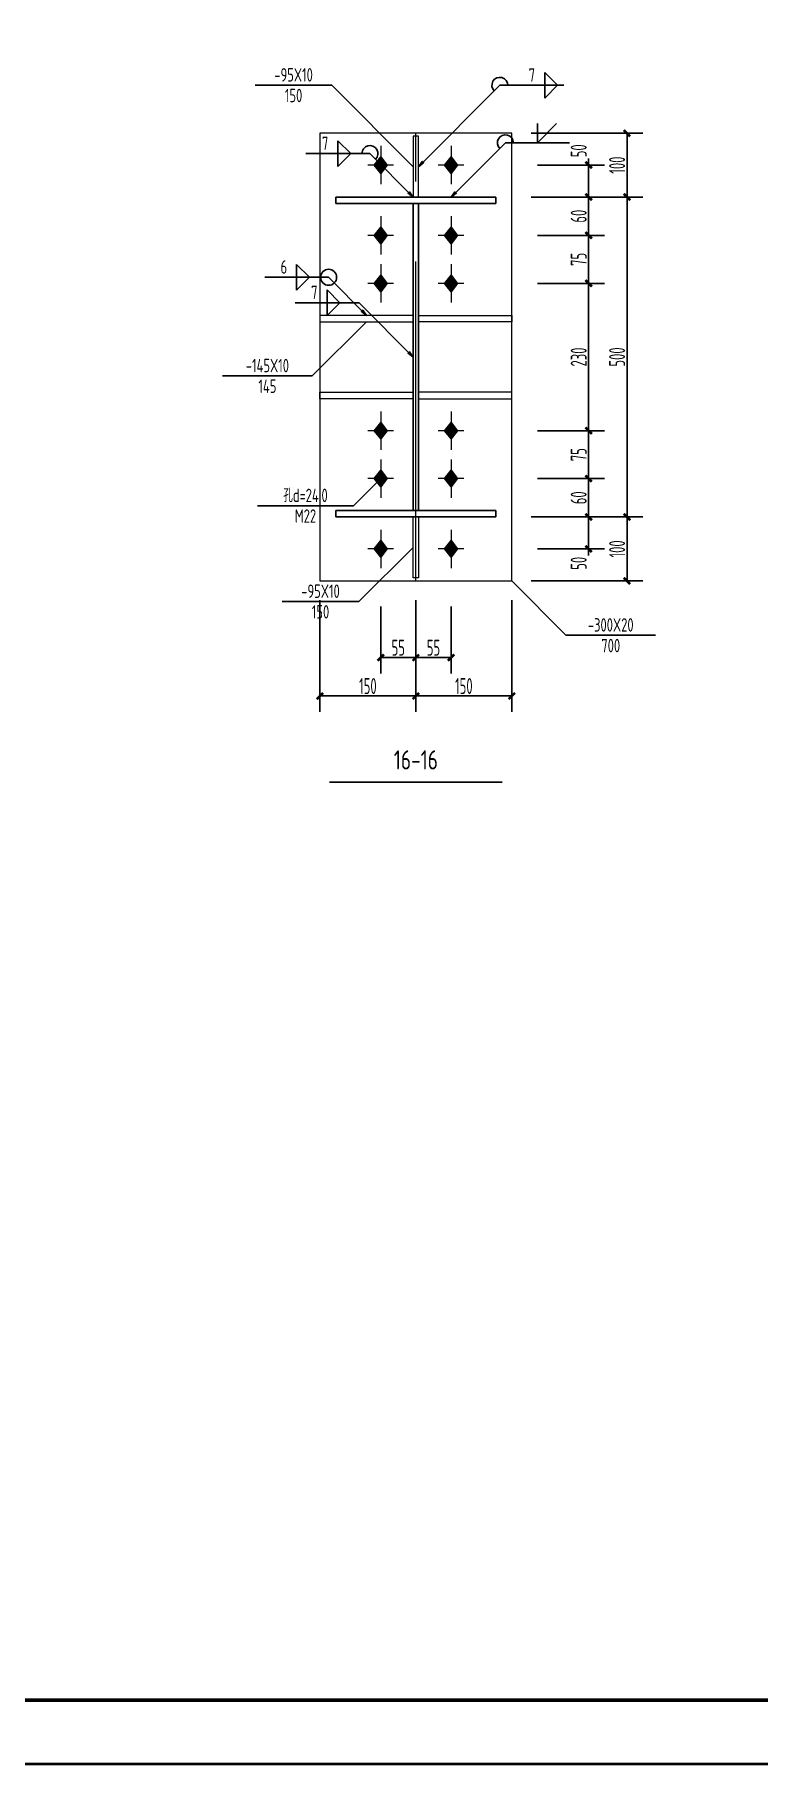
# Model space of a CAD drawing. Extents: x 447413 to 2975780, y -1432727 to 1301644.
# Drawn here: x 2689424 to 2700736, y -1278780 to -1251713 of the extents above; entities that cross this region are included whole.
import ezdxf
from ezdxf.enums import TextEntityAlignment as Align

# ---------------------------------------------------------------- set-up
doc = ezdxf.new("R2010")
doc.units = 0
doc.header["$LTSCALE"] = 1000
doc.header["$MEASUREMENT"] = 0
doc.linetypes.add('线型6', pattern=[8.75, 5, -1.25, 1.25, -1.25])
for name, color, linetype in [('10', 7, 'Continuous'), ('图框', 253, 'Continuous'), ('尺寸标注', 253, 'Continuous'), ('焊缝标注', 253, 'Continuous'), ('螺栓孔标注', 253, 'Continuous'), ('钢板标注', 253, 'Continuous')]:
    doc.layers.add(name, color=color, linetype=linetype)
doc.layers.add('20', color=2, linetype='Continuous', lineweight=18)
doc.styles.add('PkpmHz', font='Pkpmeng', dxfattribs={"width": 0.6, "bigfont": 'hztxt'})
doc.dimstyles.new('Pkpm_1.00', dxfattribs={"dimtxt": 250, "dimasz": 100, "dimexe": 250, "dimexo": 0.0625, "dimgap": 30, "dimtad": 1, "dimdec": 0, "dimrnd": 5, "dimzin": 0, "dimdsep": 46, "dimtxsty": 'PkpmHz', "dimblk1": 'ARCHTICK', "dimblk2": 'ARCHTICK', "dimsah": 1, "dimcen": 0.09, "dimadec": 0, "dimazin": 0, "dimtfac": 1, "dimtdec": 0, "dimtmove": 2, "dimatfit": 1, "dimfxl": 0, "dimtolj": 1, "dimtzin": 0, "dimarcsym": 0})

# ---------------------------------------------------------------- blocks, each defined once
blk = doc.blocks.new('A$C6B0021A6')
at = {"layer": '图框', "color": 2, "const_width": 40, "elevation": -84000}
blk.add_lwpolyline([(20, 84120), (118920, 84120), (118920, 20), (20, 20)], close=True, dxfattribs=at)
at = {"layer": '图框', "color": 153, "const_width": 58, "elevation": -84000}
blk.add_lwpolyline([(111420, 1020), (2520, 1020), (2520, 83120), (111420, 83120)], close=True, dxfattribs=at)
blk = doc.blocks.new('_ArchTick')
at = {"color": 0, "linetype": 'ByBlock', "const_width": 0.4}
blk.add_lwpolyline([(-0.5, -0.5), (0.5, 0.5)], dxfattribs=at)
blk = doc.blocks.new('*D1491')
at = {"layer": 'Defpoints', "color": 0, "linetype": 'Continuous', "transparency": 16777216}
for p in [(2696883, -1253753), (2698083, -1253753), (2696883, -1254253)]:
    blk.add_point(p, dxfattribs=at)
at = {"layer": '尺寸标注', "color": 0, "linetype": 'Continuous', "lineweight": -2, "transparency": 16777216}
for p, q in [((2698083, -1253753), (2698083, -1253653)), ((2697283, -1253753), (2698333, -1253753)), ((2698083, -1254253), (2698083, -1253753)), ((2697283, -1254253), (2698333, -1254253)), ((2698083, -1254253), (2698083, -1254353))]:
    blk.add_line(p, q, dxfattribs=at)
at = {"layer": '尺寸标注', "color": 0, "linetype": 'Continuous', "lineweight": -2, "transparency": 16777216, "xscale": 100, "yscale": 100, "zscale": 100}
for p, rotation in [((2698083, -1253753), 270), ((2698083, -1254253), 90)]:
    blk.add_blockref('_ArchTick', p, dxfattribs=dict(at, rotation=rotation))
at = {"layer": '尺寸标注', "color": 0, "linetype": 'Continuous', "transparency": 16777216, "insert": (2697928, -1253530), "char_height": 250, "attachment_point": 5, "rotation": 90, "style": 'PkpmHz'}
blk.add_mtext('\\A1;50', dxfattribs=at)
blk = doc.blocks.new('*D1492')
at = {"layer": 'Defpoints', "color": 0, "linetype": 'Continuous', "transparency": 16777216}
for p in [(2696883, -1254253), (2698083, -1254253), (2696883, -1254853)]:
    blk.add_point(p, dxfattribs=at)
at = {"layer": '尺寸标注', "color": 0, "linetype": 'Continuous', "lineweight": -2, "transparency": 16777216}
for p, q in [((2697283, -1254253), (2698333, -1254253)), ((2698083, -1254853), (2698083, -1254253)), ((2697283, -1254853), (2698333, -1254853))]:
    blk.add_line(p, q, dxfattribs=at)
at = {"layer": '尺寸标注', "color": 0, "linetype": 'Continuous', "lineweight": -2, "transparency": 16777216, "xscale": 100, "yscale": 100, "zscale": 100}
for p, rotation in [((2698083, -1254253), 90), ((2698083, -1254853), 270)]:
    blk.add_blockref('_ArchTick', p, dxfattribs=dict(at, rotation=rotation))
at = {"layer": '尺寸标注', "color": 0, "linetype": 'Continuous', "transparency": 16777216, "insert": (2697928, -1254553), "char_height": 250, "attachment_point": 5, "rotation": 90, "style": 'PkpmHz'}
blk.add_mtext('\\A1;60', dxfattribs=at)
blk = doc.blocks.new('*D1493')
at = {"layer": 'Defpoints', "color": 0, "linetype": 'Continuous', "transparency": 16777216}
for p in [(2696883, -1254853), (2698083, -1254853), (2696883, -1255603)]:
    blk.add_point(p, dxfattribs=at)
at = {"layer": '尺寸标注', "color": 0, "linetype": 'Continuous', "lineweight": -2, "transparency": 16777216}
for p, q in [((2697283, -1254853), (2698333, -1254853)), ((2698083, -1255603), (2698083, -1254853)), ((2697283, -1255603), (2698333, -1255603))]:
    blk.add_line(p, q, dxfattribs=at)
at = {"layer": '尺寸标注', "color": 0, "linetype": 'Continuous', "lineweight": -2, "transparency": 16777216, "xscale": 100, "yscale": 100, "zscale": 100}
for p, rotation in [((2698083, -1254853), 90), ((2698083, -1255603), 270)]:
    blk.add_blockref('_ArchTick', p, dxfattribs=dict(at, rotation=rotation))
at = {"layer": '尺寸标注', "color": 0, "linetype": 'Continuous', "transparency": 16777216, "insert": (2697928, -1255228), "char_height": 250, "attachment_point": 5, "rotation": 90, "style": 'PkpmHz'}
blk.add_mtext('\\A1;75', dxfattribs=at)
blk = doc.blocks.new('*D1494')
at = {"layer": 'Defpoints', "color": 0, "linetype": 'Continuous', "transparency": 16777216}
for p in [(2696883, -1259257), (2698083, -1259257), (2696883, -1259757)]:
    blk.add_point(p, dxfattribs=at)
at = {"layer": '尺寸标注', "color": 0, "linetype": 'Continuous', "lineweight": -2, "transparency": 16777216}
for p, q in [((2697283, -1259257), (2698333, -1259257)), ((2698083, -1259257), (2698083, -1259157)), ((2698083, -1259757), (2698083, -1259257)), ((2697283, -1259757), (2698333, -1259757)), ((2698083, -1259757), (2698083, -1259857))]:
    blk.add_line(p, q, dxfattribs=at)
at = {"layer": '尺寸标注', "color": 0, "linetype": 'Continuous', "lineweight": -2, "transparency": 16777216, "xscale": 100, "yscale": 100, "zscale": 100}
for p, rotation in [((2698083, -1259257), 270), ((2698083, -1259757), 90)]:
    blk.add_blockref('_ArchTick', p, dxfattribs=dict(at, rotation=rotation))
at = {"layer": '尺寸标注', "color": 0, "linetype": 'Continuous', "transparency": 16777216, "insert": (2697928, -1259981), "char_height": 250, "attachment_point": 5, "rotation": 90, "style": 'PkpmHz'}
blk.add_mtext('\\A1;50', dxfattribs=at)
blk = doc.blocks.new('*D1495')
at = {"layer": 'Defpoints', "color": 0, "linetype": 'Continuous', "transparency": 16777216}
for p in [(2696883, -1258657), (2698083, -1258657), (2696883, -1259257)]:
    blk.add_point(p, dxfattribs=at)
at = {"layer": '尺寸标注', "color": 0, "linetype": 'Continuous', "lineweight": -2, "transparency": 16777216}
for p, q in [((2697283, -1258657), (2698333, -1258657)), ((2698083, -1259257), (2698083, -1258657)), ((2697283, -1259257), (2698333, -1259257))]:
    blk.add_line(p, q, dxfattribs=at)
at = {"layer": '尺寸标注', "color": 0, "linetype": 'Continuous', "lineweight": -2, "transparency": 16777216, "xscale": 100, "yscale": 100, "zscale": 100}
for p, rotation in [((2698083, -1258657), 90), ((2698083, -1259257), 270)]:
    blk.add_blockref('_ArchTick', p, dxfattribs=dict(at, rotation=rotation))
at = {"layer": '尺寸标注', "color": 0, "linetype": 'Continuous', "transparency": 16777216, "insert": (2697928, -1258957), "char_height": 250, "attachment_point": 5, "rotation": 90, "style": 'PkpmHz'}
blk.add_mtext('\\A1;60', dxfattribs=at)
blk = doc.blocks.new('*D1496')
at = {"layer": 'Defpoints', "color": 0, "linetype": 'Continuous', "transparency": 16777216}
for p in [(2696883, -1257907), (2698083, -1257907), (2696883, -1258657)]:
    blk.add_point(p, dxfattribs=at)
at = {"layer": '尺寸标注', "color": 0, "linetype": 'Continuous', "lineweight": -2, "transparency": 16777216}
for p, q in [((2697283, -1257907), (2698333, -1257907)), ((2698083, -1258657), (2698083, -1257907)), ((2697283, -1258657), (2698333, -1258657))]:
    blk.add_line(p, q, dxfattribs=at)
at = {"layer": '尺寸标注', "color": 0, "linetype": 'Continuous', "lineweight": -2, "transparency": 16777216, "xscale": 100, "yscale": 100, "zscale": 100}
for p, rotation in [((2698083, -1257907), 90), ((2698083, -1258657), 270)]:
    blk.add_blockref('_ArchTick', p, dxfattribs=dict(at, rotation=rotation))
at = {"layer": '尺寸标注', "color": 0, "linetype": 'Continuous', "transparency": 16777216, "insert": (2697928, -1258282), "char_height": 250, "attachment_point": 5, "rotation": 90, "style": 'PkpmHz'}
blk.add_mtext('\\A1;75', dxfattribs=at)
blk = doc.blocks.new('*D1497')
at = {"layer": 'Defpoints', "color": 0, "linetype": 'Continuous', "transparency": 16777216}
for p in [(2696883, -1255603), (2698083, -1255603), (2696883, -1257907)]:
    blk.add_point(p, dxfattribs=at)
at = {"layer": '尺寸标注', "color": 0, "linetype": 'Continuous', "lineweight": -2, "transparency": 16777216}
for p, q in [((2697283, -1255603), (2698333, -1255603)), ((2698083, -1257907), (2698083, -1255603)), ((2697283, -1257907), (2698333, -1257907))]:
    blk.add_line(p, q, dxfattribs=at)
at = {"layer": '尺寸标注', "color": 0, "linetype": 'Continuous', "lineweight": -2, "transparency": 16777216, "xscale": 100, "yscale": 100, "zscale": 100}
for p, rotation in [((2698083, -1255603), 90), ((2698083, -1257907), 270)]:
    blk.add_blockref('_ArchTick', p, dxfattribs=dict(at, rotation=rotation))
at = {"layer": '尺寸标注', "color": 0, "linetype": 'Continuous', "transparency": 16777216, "insert": (2697928, -1256755), "char_height": 250, "attachment_point": 5, "rotation": 90, "style": 'PkpmHz'}
blk.add_mtext('\\A1;230', dxfattribs=at)
blk = doc.blocks.new('*D1498')
at = {"layer": 'Defpoints', "color": 0, "linetype": 'Continuous', "transparency": 16777216}
for p in [(2694833, -1260256), (2695383, -1260256), (2695383, -1261456)]:
    blk.add_point(p, dxfattribs=at)
at = {"layer": '尺寸标注', "color": 0, "linetype": 'Continuous', "lineweight": -2, "transparency": 16777216}
for p, q in [((2694833, -1260656), (2694833, -1261706)), ((2695383, -1260656), (2695383, -1261706)), ((2694833, -1261456), (2695383, -1261456))]:
    blk.add_line(p, q, dxfattribs=at)
at = {"layer": '尺寸标注', "color": 0, "linetype": 'Continuous', "lineweight": -2, "transparency": 16777216, "xscale": 100, "yscale": 100, "zscale": 100, "rotation": 180}
blk.add_blockref('_ArchTick', (2694833, -1261456), dxfattribs=at)
at = {"layer": '尺寸标注', "color": 0, "linetype": 'Continuous', "lineweight": -2, "transparency": 16777216, "xscale": 100, "yscale": 100, "zscale": 100}
blk.add_blockref('_ArchTick', (2695383, -1261456), dxfattribs=at)
at = {"layer": '尺寸标注', "color": 0, "linetype": 'Continuous', "transparency": 16777216, "insert": (2695108, -1261301), "char_height": 250, "attachment_point": 5, "style": 'PkpmHz'}
blk.add_mtext('\\A1;55', dxfattribs=at)
blk = doc.blocks.new('*D1499')
at = {"layer": 'Defpoints', "color": 0, "linetype": 'Continuous', "transparency": 16777216}
for p in [(2695383, -1260256), (2695933, -1260256), (2695933, -1261456)]:
    blk.add_point(p, dxfattribs=at)
at = {"layer": '尺寸标注', "color": 0, "linetype": 'Continuous', "lineweight": -2, "transparency": 16777216}
for p, q in [((2695383, -1260656), (2695383, -1261706)), ((2695933, -1260656), (2695933, -1261706)), ((2695383, -1261456), (2695933, -1261456))]:
    blk.add_line(p, q, dxfattribs=at)
at = {"layer": '尺寸标注', "color": 0, "linetype": 'Continuous', "lineweight": -2, "transparency": 16777216, "xscale": 100, "yscale": 100, "zscale": 100, "rotation": 180}
blk.add_blockref('_ArchTick', (2695383, -1261456), dxfattribs=at)
at = {"layer": '尺寸标注', "color": 0, "linetype": 'Continuous', "lineweight": -2, "transparency": 16777216, "xscale": 100, "yscale": 100, "zscale": 100}
blk.add_blockref('_ArchTick', (2695933, -1261456), dxfattribs=at)
at = {"layer": '尺寸标注', "color": 0, "linetype": 'Continuous', "transparency": 16777216, "insert": (2695658, -1261301), "char_height": 250, "attachment_point": 5, "style": 'PkpmHz'}
blk.add_mtext('\\A1;55', dxfattribs=at)
blk = doc.blocks.new('*D1500')
at = {"layer": 'Defpoints', "color": 0, "linetype": 'Continuous', "transparency": 16777216}
for p in [(2693883, -1260256), (2695383, -1260256), (2695383, -1262056)]:
    blk.add_point(p, dxfattribs=at)
at = {"layer": '尺寸标注', "color": 0, "linetype": 'Continuous', "lineweight": -2, "transparency": 16777216}
for p, q in [((2693883, -1260556), (2693883, -1262306)), ((2695383, -1260556), (2695383, -1262306)), ((2693883, -1262056), (2695383, -1262056))]:
    blk.add_line(p, q, dxfattribs=at)
at = {"layer": '尺寸标注', "color": 0, "linetype": 'Continuous', "lineweight": -2, "transparency": 16777216, "xscale": 100, "yscale": 100, "zscale": 100, "rotation": 180}
blk.add_blockref('_ArchTick', (2693883, -1262056), dxfattribs=at)
at = {"layer": '尺寸标注', "color": 0, "linetype": 'Continuous', "lineweight": -2, "transparency": 16777216, "xscale": 100, "yscale": 100, "zscale": 100}
blk.add_blockref('_ArchTick', (2695383, -1262056), dxfattribs=at)
at = {"layer": '尺寸标注', "color": 0, "linetype": 'Continuous', "transparency": 16777216, "insert": (2694633, -1261901), "char_height": 250, "attachment_point": 5, "style": 'PkpmHz'}
blk.add_mtext('\\A1;150', dxfattribs=at)
blk = doc.blocks.new('*D1501')
at = {"layer": 'Defpoints', "color": 0, "linetype": 'Continuous', "transparency": 16777216}
for p in [(2695383, -1260256), (2696883, -1260256), (2696883, -1262056)]:
    blk.add_point(p, dxfattribs=at)
at = {"layer": '尺寸标注', "color": 0, "linetype": 'Continuous', "lineweight": -2, "transparency": 16777216}
for p, q in [((2695383, -1260556), (2695383, -1262306)), ((2696883, -1260556), (2696883, -1262306)), ((2695383, -1262056), (2696883, -1262056))]:
    blk.add_line(p, q, dxfattribs=at)
at = {"layer": '尺寸标注', "color": 0, "linetype": 'Continuous', "lineweight": -2, "transparency": 16777216, "xscale": 100, "yscale": 100, "zscale": 100, "rotation": 180}
blk.add_blockref('_ArchTick', (2695383, -1262056), dxfattribs=at)
at = {"layer": '尺寸标注', "color": 0, "linetype": 'Continuous', "lineweight": -2, "transparency": 16777216, "xscale": 100, "yscale": 100, "zscale": 100}
blk.add_blockref('_ArchTick', (2696883, -1262056), dxfattribs=at)
at = {"layer": '尺寸标注', "color": 0, "linetype": 'Continuous', "transparency": 16777216, "insert": (2696133, -1261901), "char_height": 250, "attachment_point": 5, "style": 'PkpmHz'}
blk.add_mtext('\\A1;150', dxfattribs=at)
blk = doc.blocks.new('*D1502')
at = {"layer": 'Defpoints', "color": 0, "linetype": 'Continuous', "transparency": 16777216}
for p in [(2696883, -1259257), (2698683, -1259257), (2696883, -1260256)]:
    blk.add_point(p, dxfattribs=at)
at = {"layer": '尺寸标注', "color": 0, "linetype": 'Continuous', "lineweight": -2, "transparency": 16777216}
for p, q in [((2697183, -1259257), (2698933, -1259257)), ((2698683, -1260256), (2698683, -1259257)), ((2697183, -1260256), (2698933, -1260256))]:
    blk.add_line(p, q, dxfattribs=at)
at = {"layer": '尺寸标注', "color": 0, "linetype": 'Continuous', "lineweight": -2, "transparency": 16777216, "xscale": 100, "yscale": 100, "zscale": 100}
for p, rotation in [((2698683, -1259257), 90), ((2698683, -1260256), 270)]:
    blk.add_blockref('_ArchTick', p, dxfattribs=dict(at, rotation=rotation))
at = {"layer": '尺寸标注', "color": 0, "linetype": 'Continuous', "transparency": 16777216, "insert": (2698528, -1259756), "char_height": 250, "attachment_point": 5, "rotation": 90, "style": 'PkpmHz'}
blk.add_mtext('\\A1;100', dxfattribs=at)
blk = doc.blocks.new('*D1503')
at = {"layer": 'Defpoints', "color": 0, "linetype": 'Continuous', "transparency": 16777216}
for p in [(2696883, -1254253), (2698683, -1254253), (2696883, -1259257)]:
    blk.add_point(p, dxfattribs=at)
at = {"layer": '尺寸标注', "color": 0, "linetype": 'Continuous', "lineweight": -2, "transparency": 16777216}
for p, q in [((2697183, -1254253), (2698933, -1254253)), ((2698683, -1259257), (2698683, -1254253)), ((2697183, -1259257), (2698933, -1259257))]:
    blk.add_line(p, q, dxfattribs=at)
at = {"layer": '尺寸标注', "color": 0, "linetype": 'Continuous', "lineweight": -2, "transparency": 16777216, "xscale": 100, "yscale": 100, "zscale": 100}
for p, rotation in [((2698683, -1254253), 90), ((2698683, -1259257), 270)]:
    blk.add_blockref('_ArchTick', p, dxfattribs=dict(at, rotation=rotation))
at = {"layer": '尺寸标注', "color": 0, "linetype": 'Continuous', "transparency": 16777216, "insert": (2698528, -1256755), "char_height": 250, "attachment_point": 5, "rotation": 90, "style": 'PkpmHz'}
blk.add_mtext('\\A1;500', dxfattribs=at)
blk = doc.blocks.new('*D1504')
at = {"layer": 'Defpoints', "color": 0, "linetype": 'Continuous', "transparency": 16777216}
for p in [(2696883, -1253255), (2698683, -1253255), (2696883, -1254253)]:
    blk.add_point(p, dxfattribs=at)
at = {"layer": '尺寸标注', "color": 0, "linetype": 'Continuous', "lineweight": -2, "transparency": 16777216}
for p, q in [((2697183, -1253255), (2698933, -1253255)), ((2698683, -1254253), (2698683, -1253255)), ((2697183, -1254253), (2698933, -1254253))]:
    blk.add_line(p, q, dxfattribs=at)
at = {"layer": '尺寸标注', "color": 0, "linetype": 'Continuous', "lineweight": -2, "transparency": 16777216, "xscale": 100, "yscale": 100, "zscale": 100}
for p, rotation in [((2698683, -1253255), 90), ((2698683, -1254253), 270)]:
    blk.add_blockref('_ArchTick', p, dxfattribs=dict(at, rotation=rotation))
at = {"layer": '尺寸标注', "color": 0, "linetype": 'Continuous', "transparency": 16777216, "insert": (2698528, -1253754), "char_height": 250, "attachment_point": 5, "rotation": 90, "style": 'PkpmHz'}
blk.add_mtext('\\A1;100', dxfattribs=at)

msp = doc.modelspace()

# ---------------------------------------------------------------- hatches: boundary and pattern name
at = {"layer": '10'}
for points in [[(2694832.9, -1253623.3), (2694732.9, -1253753.3), (2694832.9, -1253883.3), (2694932.9, -1253753.3)], [(2695932.9, -1253623.3), (2695832.9, -1253753.3), (2695932.9, -1253883.3), (2696032.9, -1253753.3)], [(2694832.9, -1254723.3), (2694732.9, -1254853.3), (2694832.9, -1254983.3), (2694932.9, -1254853.3)], [(2695932.9, -1254723.3), (2695832.9, -1254853.3), (2695932.9, -1254983.3), (2696032.9, -1254853.3)], [(2694832.9, -1255473.3), (2694732.9, -1255603.3), (2694832.9, -1255733.3), (2694932.9, -1255603.3)], [(2695932.9, -1255473.3), (2695832.9, -1255603.3), (2695932.9, -1255733.3), (2696032.9, -1255603.3)], [(2694832.9, -1257777), (2694732.9, -1257907), (2694832.9, -1258037), (2694932.9, -1257907)], [(2695932.9, -1257777), (2695832.9, -1257907), (2695932.9, -1258037), (2696032.9, -1257907)], [(2694832.9, -1258527), (2694732.9, -1258657), (2694832.9, -1258787), (2694932.9, -1258657)], [(2695932.9, -1258527), (2695832.9, -1258657), (2695932.9, -1258787), (2696032.9, -1258657)], [(2694832.9, -1259627), (2694732.9, -1259757), (2694832.9, -1259887), (2694932.9, -1259757)], [(2695932.9, -1259627), (2695832.9, -1259757), (2695932.9, -1259887), (2696032.9, -1259757)]]:
    msp.add_hatch(color=1, dxfattribs=at).paths.add_polyline_path(points)
at = {"layer": '焊缝标注'}
for points in [[(2695422.9, -1253778.3), (2695504.2, -1253718.2), (2695483, -1253697)], [(2695342.9, -1254253.3), (2695282.9, -1254171.9), (2695261.6, -1254193.1)], [(2695932.9, -1254253.3), (2696014.2, -1254193.2), (2695993, -1254172)], [(2694612.9, -1256103.3), (2694552.9, -1256021.9), (2694531.6, -1256043.1)], [(2695342.9, -1256755.1), (2695282.9, -1256673.7), (2695261.6, -1256694.9)]]:
    msp.add_hatch(color=256, dxfattribs=at).paths.add_polyline_path(points)

# ---------------------------------------------------------------- linework, layer by layer
at = {"layer": '10', "color": 9, "lineweight": 18}
for p, q in [((2694832.9, -1253453.3, 126000), (2694832.9, -1254053.3, 126000)), ((2695932.9, -1253453.3, 126000), (2695932.9, -1254053.3, 126000)), ((2695032.9, -1253753.3, 126000), (2694632.9, -1253753.3, 126000)), ((2696132.9, -1253753.3, 126000), (2695732.9, -1253753.3, 126000)), ((2694832.9, -1254553.3, 126000), (2694832.9, -1255153.3, 126000)), ((2695932.9, -1254553.3, 126000), (2695932.9, -1255153.3, 126000)), ((2695032.9, -1254853.3, 126000), (2694632.9, -1254853.3, 126000)), ((2696132.9, -1254853.3, 126000), (2695732.9, -1254853.3, 126000)), ((2694832.9, -1255303.3, 126000), (2694832.9, -1255903.3, 126000)), ((2695932.9, -1255303.3, 126000), (2695932.9, -1255903.3, 126000)), ((2695032.9, -1255603.3, 126000), (2694632.9, -1255603.3, 126000)), ((2696132.9, -1255603.3, 126000), (2695732.9, -1255603.3, 126000)), ((2694832.9, -1257607, 126000), (2694832.9, -1258207, 126000)), ((2695932.9, -1257607, 126000), (2695932.9, -1258207, 126000)), ((2695032.9, -1257907, 126000), (2694632.9, -1257907, 126000)), ((2696132.9, -1257907, 126000), (2695732.9, -1257907, 126000)), ((2694832.9, -1258357, 126000), (2694832.9, -1258957, 126000)), ((2695932.9, -1258357, 126000), (2695932.9, -1258957, 126000)), ((2695032.9, -1258657, 126000), (2694632.9, -1258657, 126000)), ((2696132.9, -1258657, 126000), (2695732.9, -1258657, 126000)), ((2694832.9, -1259457, 126000), (2694832.9, -1260057, 126000)), ((2695932.9, -1259457, 126000), (2695932.9, -1260057, 126000)), ((2695032.9, -1259757, 126000), (2694632.9, -1259757, 126000)), ((2696132.9, -1259757, 126000), (2695732.9, -1259757, 126000))]:
    msp.add_line(p, q, dxfattribs=at)
at = {"layer": '10', "linetype": '线型6', "lineweight": 18}
msp.add_line((2695382.9, -1260260.5, 126000), (2695382.9, -1253249.7, 126000), dxfattribs=at)
at = {"layer": '10', "color": 3}
for p, q in [((2696632.9, -1254253.3, 126000), (2694132.9, -1254253.3, 126000)), ((2694132.9, -1254253.3, 126000), (2694132.9, -1254353.3, 126000)), ((2696632.9, -1254353.3, 126000), (2696632.9, -1254253.3, 126000)), ((2694132.9, -1254353.3, 126000), (2696632.9, -1254353.3, 126000)), ((2695342.9, -1259157, 126000), (2695342.9, -1254353.3, 126000)), ((2695422.9, -1259157, 126000), (2695422.9, -1254353.3, 126000)), ((2696632.9, -1259157, 126000), (2694132.9, -1259157, 126000)), ((2694132.9, -1259157, 126000), (2694132.9, -1259257, 126000)), ((2694132.9, -1259257, 126000), (2696632.9, -1259257, 126000)), ((2696632.9, -1259257, 126000), (2696632.9, -1259157, 126000))]:
    msp.add_line(p, q, dxfattribs=at)
at = {"layer": '10'}
msp.add_line((2694032.9, -1263405.5, 126000), (2696732.9, -1263405.5, 126000), dxfattribs=at)
at = {"layer": '10', "color": 1, "linetype": 'Continuous', "elevation": 126000}
for points in [[(2694832.9, -1253623.3), (2694732.9, -1253753.3), (2694832.9, -1253883.3), (2694932.9, -1253753.3)], [(2695932.9, -1253623.3), (2695832.9, -1253753.3), (2695932.9, -1253883.3), (2696032.9, -1253753.3)], [(2694832.9, -1254723.3), (2694732.9, -1254853.3), (2694832.9, -1254983.3), (2694932.9, -1254853.3)], [(2695932.9, -1254723.3), (2695832.9, -1254853.3), (2695932.9, -1254983.3), (2696032.9, -1254853.3)], [(2694832.9, -1255473.3), (2694732.9, -1255603.3), (2694832.9, -1255733.3), (2694932.9, -1255603.3)], [(2695932.9, -1255473.3), (2695832.9, -1255603.3), (2695932.9, -1255733.3), (2696032.9, -1255603.3)], [(2694832.9, -1257777), (2694732.9, -1257907), (2694832.9, -1258037), (2694932.9, -1257907)], [(2695932.9, -1257777), (2695832.9, -1257907), (2695932.9, -1258037), (2696032.9, -1257907)], [(2694832.9, -1258527), (2694732.9, -1258657), (2694832.9, -1258787), (2694932.9, -1258657)], [(2695932.9, -1258527), (2695832.9, -1258657), (2695932.9, -1258787), (2696032.9, -1258657)], [(2694832.9, -1259627), (2694732.9, -1259757), (2694832.9, -1259887), (2694932.9, -1259757)], [(2695932.9, -1259627), (2695832.9, -1259757), (2695932.9, -1259887), (2696032.9, -1259757)]]:
    msp.add_lwpolyline(points, close=True, dxfattribs=at)
at = {"layer": '20'}
for p, q in [((2696882.9, -1253254.7, 126000), (2693882.9, -1253254.7, 126000)), ((2693882.9, -1253254.7, 126000), (2693882.9, -1260255.5, 126000)), ((2695422.9, -1253303.3, 126000), (2695342.9, -1253303.3, 126000)), ((2695342.9, -1253303.3, 126000), (2695342.9, -1254253.3, 126000)), ((2695422.9, -1254253.3, 126000), (2695422.9, -1253303.3, 126000)), ((2696882.9, -1260255.5, 126000), (2696882.9, -1253254.7, 126000)), ((2695342.9, -1254253.3, 126000), (2695422.9, -1254253.3, 126000)), ((2695342.9, -1256103.3, 126000), (2693882.9, -1256103.3, 126000)), ((2693882.9, -1256103.3, 126000), (2693882.9, -1256203.3, 126000)), ((2695342.9, -1256203.3, 126000), (2695342.9, -1256103.3, 126000)), ((2695422.9, -1256103.3, 126000), (2696882.9, -1256103.3, 126000)), ((2695422.9, -1256203.3, 126000), (2695422.9, -1256103.3, 126000)), ((2696882.9, -1256103.3, 126000), (2696882.9, -1256203.3, 126000)), ((2693882.9, -1256203.3, 126000), (2695342.9, -1256203.3, 126000)), ((2696882.9, -1256203.3, 126000), (2695422.9, -1256203.3, 126000)), ((2693882.9, -1257407, 126000), (2693882.9, -1257307, 126000)), ((2693882.9, -1257307, 126000), (2695342.9, -1257307, 126000)), ((2695342.9, -1257407, 126000), (2693882.9, -1257407, 126000)), ((2695342.9, -1257307, 126000), (2695342.9, -1257407, 126000)), ((2696882.9, -1257307, 126000), (2695422.9, -1257307, 126000)), ((2695422.9, -1257307, 126000), (2695422.9, -1257407, 126000)), ((2695422.9, -1257407, 126000), (2696882.9, -1257407, 126000)), ((2696882.9, -1257407, 126000), (2696882.9, -1257307, 126000)), ((2695342.9, -1259257, 126000), (2695422.9, -1259257, 126000)), ((2695342.9, -1260207, 126000), (2695342.9, -1259257, 126000)), ((2695422.9, -1259257, 126000), (2695422.9, -1260207, 126000)), ((2695422.9, -1260207, 126000), (2695342.9, -1260207, 126000)), ((2693882.9, -1260255.5, 126000), (2696882.9, -1260255.5, 126000))]:
    msp.add_line(p, q, dxfattribs=at)
at = {"layer": '焊缝标注'}
for p, q in [((2697396.2, -1252306, 126000), (2697596.2, -1252506, 126000)), ((2697396.2, -1252506, 126000), (2697396.2, -1252306, 126000)), ((2695422.9, -1253778.3, 126000), (2696696.2, -1252506, 126000)), ((2696696.2, -1252506, 126000), (2697696.2, -1252506, 126000)), ((2697396.2, -1252706, 126000), (2697596.2, -1252506, 126000)), ((2697396.2, -1252506, 126000), (2697396.2, -1252706, 126000)), ((2697281.7, -1253405.1, 126000), (2697281.7, -1253105.1, 126000)), ((2697281.7, -1253405.1, 126000), (2697581.7, -1253105.1, 126000)), ((2694364.8, -1253573.6, 126000), (2694164.8, -1253373.6, 126000)), ((2694164.8, -1253573.6, 126000), (2694164.8, -1253373.6, 126000)), ((2695932.9, -1254253.3, 126000), (2696781.7, -1253405.1, 126000)), ((2696781.7, -1253405.1, 126000), (2697781.7, -1253405.1, 126000)), ((2694664.8, -1253573.6, 126000), (2693664.8, -1253573.6, 126000)), ((2694364.8, -1253573.6, 126000), (2694164.8, -1253773.6, 126000)), ((2694164.8, -1253573.6, 126000), (2694164.8, -1253773.6, 126000)), ((2695342.9, -1254253.3, 126000), (2694664.8, -1253573.6, 126000)), ((2693719.6, -1255508.6, 126000), (2693519.6, -1255308.6, 126000)), ((2693519.6, -1255508.6, 126000), (2693519.6, -1255308.6, 126000)), ((2694019.6, -1255508.6, 126000), (2693019.6, -1255508.6, 126000)), ((2693719.6, -1255508.6, 126000), (2693519.6, -1255708.6, 126000)), ((2693519.6, -1255508.6, 126000), (2693519.6, -1255708.6, 126000)), ((2694612.9, -1256103.3, 126000), (2694019.6, -1255508.6, 126000)), ((2694195.3, -1255905.6, 126000), (2693995.3, -1255705.6, 126000)), ((2693995.3, -1255905.6, 126000), (2693995.3, -1255705.6, 126000)), ((2694495.3, -1255905.6, 126000), (2693495.3, -1255905.6, 126000)), ((2694195.3, -1255905.6, 126000), (2693995.3, -1256105.6, 126000)), ((2693995.3, -1255905.6, 126000), (2693995.3, -1256105.6, 126000)), ((2695342.9, -1256755.1, 126000), (2694495.3, -1255905.6, 126000))]:
    msp.add_line(p, q, dxfattribs=at)
at = {"layer": '焊缝标注', "linetype": 'Continuous', "elevation": 126000}
for points in [[(2695422.9, -1253778.3), (2695504.2, -1253718.2), (2695483, -1253697)], [(2695342.9, -1254253.3), (2695282.9, -1254171.9), (2695261.6, -1254193.1)], [(2695932.9, -1254253.3), (2696014.2, -1254193.2), (2695993, -1254172)], [(2694612.9, -1256103.3), (2694552.9, -1256021.9), (2694531.6, -1256043.1)], [(2695342.9, -1256755.1), (2695282.9, -1256673.7), (2695261.6, -1256694.9)]]:
    msp.add_lwpolyline(points, close=True, dxfattribs=at)
at = {"layer": '焊缝标注'}
msp.add_circle((2694019.6, -1255508.6, 126000), 125, dxfattribs=at)
for centre, start, end in [((2696696.2, -1252506, 126000), 0, 224.97719), ((2694664.8, -1253573.6, 126000), 314.93158, 180), ((2696781.7, -1253405.1, 126000), 0, 224.97719)]:
    msp.add_arc(centre, 125, start, end, dxfattribs=at)
at = {"layer": '螺栓孔标注'}
for p, q in [((2694832.9, -1258657, 126000), (2694407.7, -1259080.4, 126000)), ((2694407.7, -1259080.4, 126000), (2692907.7, -1259080.4, 126000))]:
    msp.add_line(p, q, dxfattribs=at)
at = {"layer": '螺栓孔标注', "const_width": 0.1, "elevation": 126000}
msp.add_lwpolyline([(2694832.9, -1258657, 1), (2694832.8, -1258657, 1)], format="xyb", close=True, dxfattribs=at)
at = {"layer": '钢板标注'}
for p, q in [((2694071.6, -1252504, 126000), (2692871.6, -1252504, 126000)), ((2695342.9, -1253778.3, 126000), (2694071.6, -1252504, 126000)), ((2694612.9, -1256203.3, 126000), (2693762.6, -1257050.1, 126000)), ((2693762.6, -1257050.1, 126000), (2692362.6, -1257050.1, 126000)), ((2695342.9, -1259732, 126000), (2694492.6, -1260578.8, 126000)), ((2696882.9, -1260255.5, 126000), (2697729, -1261106.4, 126000)), ((2694492.6, -1260578.8, 126000), (2693292.6, -1260578.8, 126000)), ((2697729, -1261106.4, 126000), (2699129, -1261106.4, 126000))]:
    msp.add_line(p, q, dxfattribs=at)
at = {"layer": '钢板标注', "const_width": 0.1, "elevation": 126000}
for points in [[(2695342.9, -1253778.3, 1), (2695342.8, -1253778.3, 1)], [(2694612.9, -1256203.3, 1), (2694612.8, -1256203.3, 1)], [(2695342.9, -1259732, 1), (2695342.8, -1259732, 1)], [(2696882.9, -1260255.5, 1), (2696882.8, -1260255.5, 1)]]:
    msp.add_lwpolyline(points, format="xyb", close=True, dxfattribs=at)

# ---------------------------------------------------------------- block references
msp.add_blockref('A$C6B0021A6', (2617178.3, -1278780.1, 210000))

# ---------------------------------------------------------------- texts
at = {"layer": '10', "style": 'PkpmHz', "width": 0.77}
msp.add_text('16-16', height=300, dxfattribs=at).set_placement((2695382.9, -1263055.5, 126000), align=Align.MIDDLE_CENTER)
at = {"layer": '焊缝标注', "style": 'PkpmHz', "width": 0.71}
for s, p in [('7', (2697196.2, -1252449.4, 126000)), ('7', (2693964.8, -1253517, 126000)), ('6', (2693319.6, -1255452, 126000)), ('7', (2693795.3, -1255849, 126000))]:
    msp.add_text(s, height=210, dxfattribs=at).set_placement(p, align=Align.CENTER)
at = {"layer": '螺栓孔标注', "style": 'PkpmHz', "width": 0.71}
msp.add_text('孔d=24.0', height=210, dxfattribs=at).set_placement((2693657.7, -1259023.8, 126000), align=Align.CENTER)
msp.add_text('M22', height=210, dxfattribs=at).set_placement((2693657.7, -1259137, 126000), align=Align.TOP_CENTER)
at = {"layer": '钢板标注', "style": 'PkpmHz', "width": 0.71}
for s, p in [('-95X10', (2693471.6, -1252447.3, 126000)), ('-145X10', (2693062.6, -1256993.5, 126000)), ('-95X10', (2693892.6, -1260522.2, 126000)), ('-300X20', (2698429, -1261049.8, 126000))]:
    msp.add_text(s, height=210, dxfattribs=at).set_placement(p, align=Align.CENTER)
for s, p in [('150', (2693471.6, -1252560.6, 126000)), ('145', (2693062.6, -1257106.7, 126000)), ('150', (2693892.6, -1260635.5, 126000)), ('700', (2698429, -1261163, 126000))]:
    msp.add_text(s, height=210, dxfattribs=at).set_placement(p, align=Align.TOP_CENTER)

# ---------------------------------------------------------------- dimensions: what is measured, and where the dimension line sits
at = {"layer": '尺寸标注', "linetype": 'Continuous'}
for base, p1, p2, text, override, picture, middle in [((2698682.9, -1253254.7, 126000), (2696882.9, -1254253.3, 126000), (2696882.9, -1253254.7, 126000), '100', {"dimexo": 300, "dimtih": 0, "dimtoh": 0}, '*D1504', (2698527.9, -1253754, 126000)), ((2698082.9, -1254253.3, 126000), (2696882.9, -1254853.3, 126000), (2696882.9, -1254253.3, 126000), '60', {"dimexo": 400, "dimtih": 0, "dimtoh": 0}, '*D1492', (2697927.9, -1254553.3, 126000)), ((2698682.9, -1254253.3, 126000), (2696882.9, -1259257, 126000), (2696882.9, -1254253.3, 126000), '500', {"dimexo": 300, "dimtih": 0, "dimtoh": 0}, '*D1503', (2698527.9, -1256755.1, 126000)), ((2698082.9, -1254853.3, 126000), (2696882.9, -1255603.3, 126000), (2696882.9, -1254853.3, 126000), '75', {"dimexo": 400, "dimtih": 0, "dimtoh": 0}, '*D1493', (2697927.9, -1255228.3, 126000)), ((2698082.9, -1255603.3, 126000), (2696882.9, -1257907, 126000), (2696882.9, -1255603.3, 126000), '230', {"dimexo": 400, "dimtih": 0, "dimtoh": 0}, '*D1497', (2697927.9, -1256755.1, 126000)), ((2698082.9, -1257907, 126000), (2696882.9, -1258657, 126000), (2696882.9, -1257907, 126000), '75', {"dimexo": 400, "dimtih": 0, "dimtoh": 0}, '*D1496', (2697927.9, -1258282, 126000)), ((2698082.9, -1258657, 126000), (2696882.9, -1259257, 126000), (2696882.9, -1258657, 126000), '60', {"dimexo": 400, "dimtih": 0, "dimtoh": 0}, '*D1495', (2697927.9, -1258957, 126000)), ((2698682.9, -1259257, 126000), (2696882.9, -1260255.5, 126000), (2696882.9, -1259257, 126000), '100', {"dimexo": 300, "dimtih": 0, "dimtoh": 0}, '*D1502', (2698527.9, -1259756.3, 126000))]:
    dim = msp.add_linear_dim(base=base, p1=p1, p2=p2, angle=90, text=text, dimstyle='Pkpm_1.00', override=override, dxfattribs=at)
    dim.commit()
    dim.dimension.update_dxf_attribs({"geometry": picture, "text_midpoint": middle})
for base, p1, p2, picture, middle in [((2698082.9, -1253753.3, 126000), (2696882.9, -1254253.3, 126000), (2696882.9, -1253753.3, 126000), '*D1491', (2697927.6, -1253529.6, 126000)), ((2698082.9, -1259257, 126000), (2696882.9, -1259757, 126000), (2696882.9, -1259257, 126000), '*D1494', (2697927.6, -1259980.6, 126000))]:
    dim = msp.add_linear_dim(base=base, p1=p1, p2=p2, angle=90, text='50', dimstyle='Pkpm_1.00', override={"dimexo": 400, "dimtih": 0, "dimtoh": 0}, dxfattribs=at)
    dim.commit()
    dim.dimension.update_dxf_attribs({"geometry": picture, "text_midpoint": middle, "dimtype": 128})
for base, p1, p2, text, override, picture, middle in [((2695382.9, -1262055.5, 126000), (2693882.9, -1260255.5, 126000), (2695382.9, -1260255.5, 126000), '150', {"dimexo": 300, "dimtih": 0, "dimtoh": 0}, '*D1500', (2694632.9, -1261900.5, 126000)), ((2695382.9, -1261455.5, 126000), (2694832.9, -1260255.5, 126000), (2695382.9, -1260255.5, 126000), '55', {"dimexo": 400, "dimtih": 0, "dimtoh": 0}, '*D1498', (2695107.9, -1261300.5, 126000)), ((2695932.9, -1261455.5, 126000), (2695382.9, -1260255.5, 126000), (2695932.9, -1260255.5, 126000), '55', {"dimexo": 400, "dimtih": 0, "dimtoh": 0}, '*D1499', (2695657.9, -1261300.5, 126000)), ((2696882.9, -1262055.5, 126000), (2695382.9, -1260255.5, 126000), (2696882.9, -1260255.5, 126000), '150', {"dimexo": 300, "dimtih": 0, "dimtoh": 0}, '*D1501', (2696132.9, -1261900.5, 126000))]:
    dim = msp.add_linear_dim(base=base, p1=p1, p2=p2, text=text, dimstyle='Pkpm_1.00', override=override, dxfattribs=at)
    dim.commit()
    dim.dimension.update_dxf_attribs({"geometry": picture, "text_midpoint": middle})

doc.saveas('drawing.dxf')
